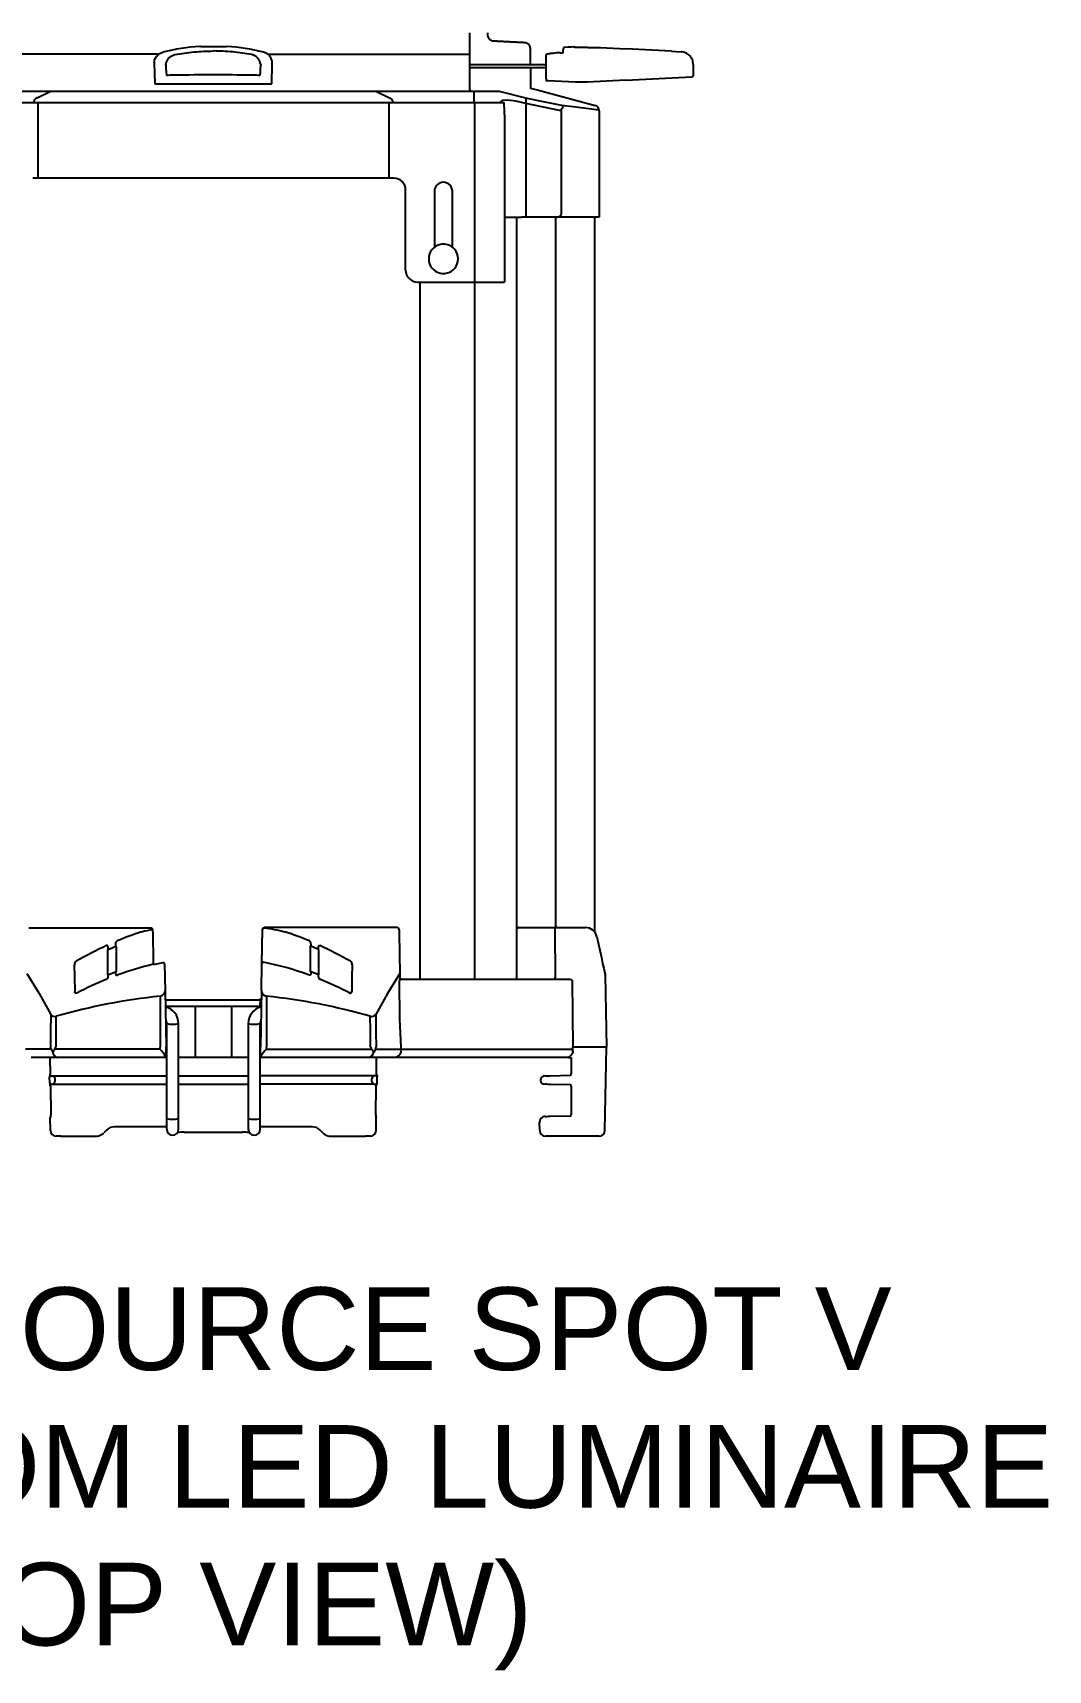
# Model space of a CAD drawing. Extents: x 5 to 346, y -5 to 215.
# Drawn here: x 116.52 to 127.27, y 106.2 to 123.55 of the extents above; entities that cross this region are included whole.
import ezdxf

# ---------------------------------------------------------------- set-up
doc = ezdxf.new("R2010")
doc.units = 0
doc.header["$LTSCALE"] = 0.5
doc.header["$MEASUREMENT"] = 0
doc.layers.get('0').update_dxf_attribs({"linetype": 'CONTINUOUS'})
doc.layers.add('RISER', color=7, linetype='CONTINUOUS')
doc.styles.add('ARIAL', font='arial.ttf')

# ---------------------------------------------------------------- blocks, each defined once
blk = doc.blocks.new('ColorSource spot V-z2550 (top)')
at = {"layer": 'RISER'}
for p, q in [((2.718, -3.961), (2.718, -3.356)), ((2.91, -3.383), (2.91, -3.356)), ((0.143, -3.501), (0.143, -3.501)), ((3.36, -3.693), (3.36, -3.524)), ((3.525, -3.693), (3.525, -3.601)), ((3.676, -3.567), (3.705, -3.57)), ((4.101, -3.513), (4.369, -3.527)), ((4.853, -3.552), (4.369, -3.527)), ((4.853, -3.552), (4.957, -3.558)), ((-0.625, -3.677), (-0.619, -3.898)), ((0.619, -3.898), (0.625, -3.686)), ((0.625, -3.683), (0.625, -3.677)), ((2.72, -3.693), (3.344, -3.693)), ((2.72, -3.723), (3.344, -3.723)), ((3.344, -3.693), (3.525, -3.693)), ((3.344, -3.723), (3.525, -3.723)), ((3.525, -3.845), (3.525, -3.693)), ((5.085, -3.693), (5.085, -3.812)), ((-2.762, -3.976), (-1.722, -3.976)), ((-1.867, -4.046), (-1.722, -3.976)), ((-1.722, -3.976), (1.754, -3.976)), ((-0.619, -3.898), (0.619, -3.898)), ((1.723, -3.976), (1.867, -4.046)), ((1.754, -3.976), (3.027, -3.976)), ((2.762, -3.976), (2.762, -4.096)), ((3.027, -3.976), (3.309, -4.046)), ((3.835, -3.88), (3.547, -3.865)), ((3.921, -3.88), (3.835, -3.88)), ((3.96, -3.88), (3.921, -3.88)), ((4.369, -3.859), (3.96, -3.88)), ((4.369, -3.859), (5.075, -3.822)), ((-2.765, -4.096), (-1.86, -4.096)), ((-1.902, -4.096), (-1.902, -4.088)), ((-1.86, -4.096), (-1.86, -4.896)), ((-1.86, -4.096), (-1.844, -4.096)), ((-1.844, -4.096), (0, -4.096)), ((0, -4.096), (1.845, -4.096)), ((1.845, -4.096), (1.861, -4.096)), ((1.861, -4.096), (1.861, -4.896)), ((1.861, -4.096), (2.766, -4.096)), ((1.902, -4.088), (1.902, -4.096)), ((2.766, -4.096), (2.766, -5.996)), ((2.766, -4.096), (3.079, -4.096)), ((3.038, -4.096), (3.038, -4.09)), ((3.079, -4.096), (3.081, -4.096)), ((3.312, -4.104), (3.312, -5.31)), ((3.667, -4.178), (3.312, -4.104)), ((3.084, -4.221), (3.084, -5.996)), ((3.684, -4.178), (3.667, -4.178)), ((3.684, -4.178), (3.684, -5.28)), ((4.089, -4.184), (4.089, -5.31)), ((4.089, -4.184), (4.089, -5.31)), ((-1.86, -4.896), (-1.912, -4.896)), ((-1.844, -4.896), (-1.86, -4.896)), ((0, -4.896), (-1.844, -4.896)), ((1.845, -4.896), (0, -4.896)), ((1.861, -4.896), (1.845, -4.896)), ((1.913, -4.896), (1.861, -4.896)), ((2.038, -5.871), (2.038, -5.021)), ((2.343, -5.035), (2.343, -5.627)), ((2.533, -5.627), (2.533, -5.035)), ((3.08, -5.31), (3.214, -5.31)), ((3.214, -5.31), (3.266, -5.31)), ((3.214, -5.31), (3.214, -13.381)), ((3.308, -5.31), (3.266, -5.31)), ((3.646, -5.31), (3.308, -5.31)), ((3.626, -5.31), (3.626, -12.834)), ((4.089, -5.31), (3.646, -5.31)), ((4.042, -12.884), (4.042, -5.31)), ((2.163, -5.996), (3.084, -5.996)), ((2.187, -5.996), (2.187, -13.381)), ((2.768, -5.996), (2.768, -13.381)), ((1.946, -12.834), (0.538, -12.834)), ((3.233, -12.834), (3.263, -12.834)), ((3.263, -12.834), (3.942, -12.834)), ((-0.658, -12.842), (-1.954, -12.842)), ((-0.654, -12.842), (-0.658, -12.842)), ((-0.641, -12.889), (-0.641, -12.902)), ((-0.641, -12.902), (-0.636, -13.186)), ((0.515, -13.221), (0.522, -12.852)), ((0.537, -12.841), (0.538, -12.841)), ((1.969, -12.889), (1.977, -13.328)), ((3.617, -12.849), (3.621, -13.366)), ((4.064, -12.933), (4.112, -13.151)), ((-1.117, -13.333), (-1.117, -13.072)), ((-1.027, -13.038), (-1.027, -13.299)), ((1.027, -13.038), (1.027, -13.299)), ((1.117, -13.333), (1.117, -13.072)), ((-1.118, -13.333), (-1.027, -13.299)), ((-1.019, -13.339), (-1.01, -13.335)), ((-0.636, -13.186), (-0.635, -13.229)), ((-0.533, -13.209), (-0.635, -13.229)), ((-0.635, -13.229), (-0.635, -13.229)), ((-0.533, -13.207), (-0.533, -13.207)), ((-0.515, -13.221), (-0.511, -13.5)), ((0.51, -13.5), (0.515, -13.221)), ((0.532, -13.2), (0.531, -13.2)), ((1.018, -13.339), (1.01, -13.335)), ((1.118, -13.333), (1.027, -13.299)), ((1.977, -13.328), (1.978, -13.378)), ((4.152, -13.337), (4.165, -14.099)), ((-0.511, -13.5), (-0.5, -14.099)), ((0.51, -13.5), (0.5, -14.099)), ((1.977, -13.803), (1.972, -13.396)), ((1.992, -13.381), (1.99, -13.382)), ((1.993, -13.381), (1.992, -13.381)), ((1.993, -13.381), (3.775, -13.381)), ((3.801, -13.396), (3.81, -14.099)), ((-0.564, -13.562), (-0.564, -14.099)), ((0.499, -13.602), (-0.509, -13.602)), ((-0.508, -13.666), (0.497, -13.666)), ((-0.192, -13.666), (-0.192, -14.209)), ((0.192, -13.666), (0.192, -14.209)), ((0.497, -13.666), (0.499, -13.602)), ((0.499, -13.587), (0.509, -13.587)), ((0.563, -13.562), (0.564, -14.099)), ((-0.494, -13.851), (-0.494, -14.858)), ((-0.369, -14.858), (-0.369, -13.851)), ((0.371, -13.851), (0.371, -14.858)), ((0.496, -14.858), (0.496, -13.851)), ((1.99, -14.099), (1.977, -13.803)), ((-1.718, -14.121), (-1.99, -14.121)), ((-1.647, -14.209), (-1.928, -14.209)), ((-1.732, -14.209), (-1.732, -14.214)), ((-1.732, -14.214), (-1.729, -14.388)), ((-0.564, -14.121), (-1.678, -14.121)), ((-0.502, -14.209), (-1.647, -14.209)), ((-0.564, -14.121), (-0.564, -14.099)), ((-0.502, -14.205), (-0.5, -14.099)), ((-0.502, -14.205), (-0.502, -14.209)), ((-0.494, -14.209), (-0.502, -14.209)), ((-0.273, -14.209), (-0.369, -14.209)), ((-0.258, -14.209), (-0.273, -14.209)), ((-0.252, -14.209), (-0.258, -14.209)), ((-0.192, -14.209), (-0.252, -14.209)), ((0.192, -14.209), (-0.192, -14.209)), ((0.252, -14.209), (0.192, -14.209)), ((0.258, -14.209), (0.252, -14.209)), ((0.273, -14.209), (0.258, -14.209)), ((0.371, -14.209), (0.273, -14.209)), ((0.502, -14.209), (0.496, -14.209)), ((0.502, -14.205), (0.5, -14.099)), ((0.502, -14.209), (0.502, -14.205)), ((1.647, -14.209), (0.502, -14.209)), ((0.564, -14.121), (0.564, -14.099)), ((0.564, -14.121), (1.678, -14.121)), ((1.928, -14.209), (1.647, -14.209)), ((1.718, -14.121), (1.99, -14.121)), ((1.728, -14.388), (1.731, -14.214)), ((1.731, -14.214), (1.732, -14.209)), ((3.703, -14.209), (1.928, -14.209)), ((1.99, -14.121), (1.99, -14.099)), ((1.99, -14.121), (1.99, -14.099)), ((1.99, -14.121), (3.806, -14.121)), ((1.99, -14.126), (1.99, -14.121)), ((3.763, -14.209), (3.703, -14.209)), ((3.763, -14.209), (3.785, -14.209)), ((3.785, -14.209), (3.79, -14.214)), ((3.79, -14.214), (3.79, -14.383)), ((3.809, -14.151), (3.81, -14.099)), ((3.809, -14.151), (3.809, -14.162)), ((4.115, -14.099), (3.81, -14.099)), ((4.165, -14.099), (4.115, -14.099)), ((4.149, -14.985), (4.165, -14.099)), ((3.785, -14.399), (3.79, -14.394)), ((3.79, -14.394), (3.79, -14.383)), ((-1.734, -14.418), (-1.734, -14.416)), ((-1.733, -14.48), (-1.734, -14.418)), ((-1.733, -14.482), (-1.733, -14.48)), ((-1.726, -14.51), (-1.721, -14.818)), ((-1.703, -14.404), (-0.494, -14.404)), ((-1.702, -14.494), (-0.494, -14.494)), ((-0.369, -14.404), (0.371, -14.404)), ((-0.369, -14.494), (0.371, -14.494)), ((1.706, -14.404), (0.496, -14.404)), ((1.704, -14.494), (0.496, -14.494)), ((1.721, -14.818), (1.726, -14.51)), ((1.735, -14.48), (1.736, -14.418)), ((1.735, -14.482), (1.735, -14.48)), ((1.736, -14.418), (1.736, -14.416)), ((3.568, -14.403), (3.785, -14.399)), ((3.785, -14.499), (3.568, -14.495)), ((3.79, -14.504), (3.785, -14.499)), ((3.79, -14.515), (3.79, -14.504)), ((3.79, -14.515), (3.79, -14.813)), ((-1.727, -14.848), (-1.727, -14.846)), ((-1.724, -14.985), (-1.727, -14.848)), ((-0.494, -14.858), (-0.494, -14.971)), ((-0.369, -14.971), (-0.369, -14.858)), ((0.371, -14.858), (0.371, -14.971)), ((0.496, -14.971), (0.496, -14.858)), ((1.724, -14.985), (1.726, -14.848)), ((1.726, -14.846), (1.726, -14.848)), ((3.458, -14.985), (3.457, -14.895)), ((3.568, -14.833), (3.785, -14.829)), ((3.785, -14.829), (3.79, -14.824)), ((3.79, -14.824), (3.79, -14.813)), ((-1.615, -15.044), (-1.664, -15.044)), ((-1.615, -15.044), (-1.246, -15.044)), ((-1.132, -14.979), (-1.161, -15.009)), ((-0.494, -14.944), (-1.047, -14.944)), ((-0.309, -15.002), (0.311, -15.002)), ((1.047, -14.944), (0.496, -14.944)), ((1.161, -15.009), (1.132, -14.979)), ((1.246, -15.044), (1.614, -15.044)), ((1.664, -15.044), (1.614, -15.044)), ((3.568, -15.044), (3.518, -15.044)), ((3.641, -15.044), (3.568, -15.044)), ((3.785, -15.044), (3.641, -15.044)), ((4.071, -15.044), (3.785, -15.044)), ((4.089, -15.044), (4.071, -15.044)), ((4.149, -14.989), (4.149, -14.985))]:
    blk.add_line(p, q, dxfattribs=at)
at = {"layer": 'RISER', "flags": 128}
for points in [[(3.705, -3.57), (3.707, -3.544), (3.709, -3.528), (3.709, -3.521)], [(3.817, -3.506), (3.794, -3.508), (3.761, -3.509), (3.719, -3.512)], [(3.36, -3.723), (3.36, -3.942), (3.446, -3.965), (4.044, -4.126)], [(3.371, -3.945), (3.446, -3.965), (4.044, -4.126)], [(3.525, -3.854), (3.525, -3.854), (3.525, -3.854)], [(3.547, -3.865), (3.54, -3.864), (3.536, -3.864), (3.534, -3.864)], [(1.867, -4.046), (1.891, -4.064), (1.898, -4.074), (1.902, -4.087), (1.902, -4.088)], [(3.312, -4.104), (3.207, -4.082), (3.118, -4.071), (3.059, -4.074), (3.038, -4.09)], [(3.309, -4.046), (3.423, -4.069), (3.688, -4.124)], [(3.688, -4.124), (3.812, -4.136), (4.087, -4.171)], [(3.608, -12.834), (3.61, -12.834), (3.611, -12.835), (3.613, -12.837), (3.614, -12.838), (3.615, -12.841), (3.616, -12.843), (3.617, -12.846), (3.617, -12.849)], [(-1.034, -13.005), (-1.034, -13.022), (-1.034, -13.025)], [(-0.642, -12.859), (-0.642, -12.87), (-0.641, -12.889)], [(0.522, -12.852), (0.522, -12.852), (0.522, -12.851)], [(1.034, -13.005), (1.034, -13.022), (1.034, -13.025)], [(1.969, -12.859), (1.969, -12.864), (1.969, -12.889)], [(-1.114, -13.04), (-1.116, -13.03), (-1.119, -13.026), (-1.122, -13.024), (-1.124, -13.023), (-1.127, -13.023), (-1.13, -13.024)], [(-1.117, -13.072), (-1.116, -13.067), (-1.116, -13.066)], [(-1.116, -13.066), (-1.071, -13.047), (-1.03, -13.029)], [(-1.114, -13.059), (-1.114, -13.043), (-1.114, -13.04)], [(1.116, -13.066), (1.071, -13.047), (1.03, -13.029)], [(1.114, -13.04), (1.116, -13.03), (1.119, -13.026), (1.121, -13.024), (1.124, -13.023), (1.127, -13.023), (1.129, -13.024)], [(1.114, -13.059), (1.114, -13.043), (1.114, -13.04)], [(1.117, -13.072), (1.116, -13.067), (1.116, -13.066)], [(4.112, -13.151), (4.125, -13.213), (4.136, -13.265), (4.144, -13.303), (4.15, -13.326), (4.151, -13.334)], [(-1.976, -13.32), (-1.846, -13.532), (-1.721, -13.754)], [(-1.472, -13.23), (-1.47, -13.354), (-1.467, -13.51)], [(-1.114, -13.354), (-1.114, -13.338), (-1.114, -13.335)], [(-1.034, -13.304), (-1.034, -13.32), (-1.034, -13.323)], [(-1.034, -13.323), (-1.033, -13.331), (-1.033, -13.331)], [(-1.033, -13.331), (-1.031, -13.335), (-1.029, -13.338)], [(-1.029, -13.338), (-1.027, -13.339), (-1.024, -13.339)], [(-1.024, -13.339), (-1.021, -13.339), (-1.019, -13.339)], [(0.531, -13.2), (0.529, -13.2), (0.527, -13.2), (0.525, -13.202), (0.52, -13.206), (0.516, -13.214), (0.516, -13.217), (0.515, -13.218), (0.515, -13.22), (0.515, -13.22), (0.515, -13.221), (0.515, -13.221), (0.515, -13.221), (0.515, -13.221)], [(1.024, -13.339), (1.021, -13.339), (1.018, -13.339)], [(1.028, -13.338), (1.026, -13.339), (1.024, -13.339)], [(1.033, -13.331), (1.031, -13.335), (1.028, -13.338)], [(1.034, -13.323), (1.033, -13.331), (1.033, -13.331)], [(1.034, -13.304), (1.034, -13.32), (1.034, -13.323)], [(1.114, -13.354), (1.114, -13.338), (1.114, -13.335)], [(1.472, -13.23), (1.469, -13.354), (1.467, -13.51)], [(1.976, -13.32), (1.846, -13.532), (1.721, -13.754)], [(-1.446, -13.528), (-1.45, -13.529), (-1.454, -13.53), (-1.458, -13.529), (-1.461, -13.526), (-1.465, -13.521), (-1.467, -13.51)], [(1.446, -13.528), (1.45, -13.529), (1.454, -13.53), (1.457, -13.529), (1.461, -13.526), (1.464, -13.521), (1.467, -13.51)], [(1.99, -13.382), (1.986, -13.384), (1.984, -13.385), (1.982, -13.386), (1.981, -13.386), (1.98, -13.386), (1.979, -13.385), (1.978, -13.383), (1.978, -13.38), (1.978, -13.378)], [(3.775, -13.381), (3.791, -13.384), (3.795, -13.387), (3.798, -13.39), (3.8, -13.392), (3.801, -13.395), (3.801, -13.396)], [(0.499, -13.602), (0.499, -13.599), (0.499, -13.596), (0.499, -13.594), (0.499, -13.591), (0.499, -13.59), (0.499, -13.588), (0.499, -13.587), (0.499, -13.587)], [(-1.721, -13.754), (-1.723, -13.94), (-1.725, -14.099)], [(-1.666, -14.099), (-1.664, -13.919), (-1.663, -13.775)], [(-0.505, -13.817), (-0.496, -13.835), (-0.494, -13.851)], [(1.666, -14.099), (1.664, -13.919), (1.663, -13.775)], [(1.721, -13.754), (1.723, -13.94), (1.724, -14.099)], [(-1.718, -14.121), (-1.715, -14.13), (-1.7, -14.152)], [(-1.678, -14.121), (-1.676, -14.113), (-1.674, -14.107), (-1.672, -14.104), (-1.67, -14.101), (-1.668, -14.1), (-1.667, -14.099), (-1.666, -14.099)], [(1.678, -14.121), (1.675, -14.113), (1.673, -14.107), (1.672, -14.104), (1.669, -14.101), (1.668, -14.1), (1.667, -14.099), (1.666, -14.099)], [(1.718, -14.121), (1.715, -14.13), (1.7, -14.152)], [(1.99, -14.127), (1.986, -14.153), (1.975, -14.178), (1.959, -14.196), (1.94, -14.207), (1.928, -14.209), (1.928, -14.209)], [(1.99, -14.121), (1.99, -14.123), (1.99, -14.125), (1.99, -14.127)], [(3.809, -14.162), (3.796, -14.183), (3.763, -14.209)], [(3.806, -14.121), (3.806, -14.121), (3.809, -14.151)], [(3.512, -14.404), (3.53, -14.404), (3.548, -14.403), (3.568, -14.403)], [(3.568, -14.495), (3.548, -14.495), (3.53, -14.494), (3.512, -14.494)], [(3.516, -14.834), (3.532, -14.834), (3.55, -14.833), (3.568, -14.833)]]:
    blk.add_lwpolyline(points, dxfattribs=at)
at = {"layer": 'RISER'}
for centre, radius, start, end in [((0, -5.747), 2.25, 93.6537, 103.7101), ((0, -5.747), 2.25, 76.2899, 86.3463), ((3.534, -3.592), 0.00906, 92.8152, 175.6376), ((0.505, -3.677), 0.12, 0, 0.1914), ((0.505, -3.683), 0.12, 359.2499, 0), ((0.505, -3.683), 0.12, 358.5, 359.2499), ((5.075, -3.812), 0.01, 273.0226, 356.4262), ((2.733, -3.961), 0.0149, 180.4639, 258.5923), ((3.535, -3.854), 0.01, 180.809, 266.8941), ((3.535, -3.854), 0.00999, 179.9496, 266.8549), ((-1.849, -4.096), 0.0533, 109.4801, 171.5815), ((1.291, -4.19), 1.793, 359.0015, 2.9979), ((3.235, -4.078), 0.0812, 341.4815, 23.3584), ((3.706, -4.175), 0.022, 91.0407, 185.6446), ((3.677, -4.151), 0.0287, 355.201, 67.967), ((4.029, -4.184), 0.06, 0.0035, 75.0036), ((4.029, -4.184), 0.06, 0.0034, 75.0037), ((1.913, -5.021), 0.125, 0, 90), ((2.438, -5.035), 0.095, 0, 180), ((2.438, -5.751), 0.156, 101.4434, 258.5566), ((2.438, -5.751), 0.156, 78.5566, 101.4434), ((2.438, -5.751), 0.156, 281.4434, 78.5566), ((2.163, -5.871), 0.125, 180, 270), ((2.438, -5.751), 0.156, 258.5566, 281.4434), ((0.538, -12.851), 0.0166, 92.4245, 182.0618), ((1.945, -12.87), 0.036, 70.9143, 89.3691), ((3.233, -12.849), 0.015, 90, 179), ((3.942, -12.959), 0.125, 12.23, 90), ((-1.004, -13.002), 0.0306, 120.3589, 185.1109), ((0.162, -15.812), 3.073, 107.4442, 112.6162), ((-0.444, -14), 1.162, 99.8371, 105.7282), ((-0.659, -12.859), 0.0176, 359.0219, 73.8022), ((0.535, -12.854), 0.0133, 81.2791, 172.1368), ((0.444, -14), 1.162, 74.2718, 85.3521), ((-0.163, -15.812), 3.073, 67.3838, 72.5558), ((1.004, -13.002), 0.0306, 354.8891, 59.6411), ((1.945, -12.857), 0.024, 354.4455, 59.7766), ((0.496, -16.586), 3.915, 114.5297, 119.8449), ((-1.08, -13.07), 0.0358, 162.8248, 174.2338), ((-1.064, -13.057), 0.0437, 38.5839, 46.5593), ((-1.037, -13.036), 0.00978, 352.451, 47.636), ((1.037, -13.036), 0.00978, 132.364, 187.549), ((1.064, -13.057), 0.0437, 133.4407, 141.4161), ((1.08, -13.07), 0.0358, 5.7662, 17.1752), ((-0.496, -16.586), 3.915, 60.1551, 65.4703), ((-1.424, -13.228), 0.0478, 126.5035, 182.5159), ((-1.144, -13.356), 0.0298, 299.6594, 3.5682), ((-1.122, -13.342), 0.00986, 43.1275, 72.0245), ((-1.022, -13.307), 0.0125, 149.6418, 163.2011), ((0.099, -16.334), 3.197, 103.2825, 110.2942), ((-0.53, -13.222), 0.015, 1, 101.192), ((-0.099, -16.334), 3.197, 69.7058, 78.6085), ((1.022, -13.307), 0.0125, 16.7989, 30.3582), ((1.121, -13.342), 0.00986, 107.9755, 136.8725), ((1.144, -13.356), 0.0298, 176.4318, 240.3406), ((1.424, -13.228), 0.0478, 357.4841, 53.4965), ((1.962, -13.327), 0.0153, 356.2715, 24.2693), ((4.137, -13.338), 0.015, 1, 12.23), ((0.46, -17.248), 4.18, 112.3433, 117.1295), ((-0.57, -13.502), 0.0596, 276.1743, 2.3262), ((0.571, -13.502), 0.0603, 178.3201, 263.1793), ((-0.46, -17.248), 4.18, 62.8705, 67.6567), ((2.031, -13.453), 0.0819, 120.0693, 135.6238), ((1.993, -13.366), 0.015, 181.026, 268.9877), ((1.993, -13.366), 0.015, 181, 270), ((3.603, -13.365), 0.0176, 298.6308, 356.3784), ((0.057, -19.709), 6.179, 95.7623, 106.158), ((-0.546, -13.847), 0.177, 358.6249, 77.4854), ((0.549, -13.848), 0.178, 104.0827, 181.0241), ((0.502, -13.524), 0.142, 267.9847, 272.0153), ((0.504, -13.46), 0.142, 267.9846, 272.0154), ((-0.057, -19.709), 6.179, 73.842, 84.2377), ((-1.678, -13.725), 0.0518, 213.7145, 286.714), ((-0.431, -13.528), 0.329, 259.0599, 280.9551), ((0.434, -13.528), 0.329, 259.0471, 280.9357), ((0.544, -13.848), 0.0478, 144.9202, 183.8517), ((1.678, -13.725), 0.0518, 253.286, 326.2855), ((-1.751, -14.119), 0.0327, 356.4388, 36.7253), ((-1.764, -14.082), 0.0945, 312.2147, 335.5856), ((-1.637, -14.147), 0.0633, 184.5597, 260.8394), ((-0.987, -14.498), 0.566, 31.1242, 41.7583), ((0.988, -14.499), 0.569, 138.2617, 148.8559), ((1.637, -14.147), 0.0633, 279.1606, 355.4403), ((1.764, -14.082), 0.0945, 204.4144, 227.7853), ((1.751, -14.119), 0.0327, 143.2747, 183.5612), ((-1.812, -14.395), 0.0836, 355.05, 4.9255), ((1.814, -14.395), 0.0836, 175.0745, 184.95), ((-1.719, -14.418), 0.015, 90.0056, 180.9886), ((-1.718, -14.48), 0.015, 181.0026, 270.0024), ((-1.798, -14.506), 0.0715, 356.2425, 7.7881), ((-1.724, -14.449), 0.05, 296.212, 65.3667), ((1.726, -14.449), 0.05, 114.6333, 243.788), ((1.72, -14.48), 0.015, 269.9976, 358.9974), ((1.721, -14.418), 0.015, 359.0114, 89.9944), ((1.81, -14.506), 0.0836, 173.0487, 182.9219), ((3.513, -14.449), 0.0452, 90.9995, 269.0005), ((-1.804, -14.825), 0.0836, 355.0546, 4.9185), ((-0.431, -14.536), 0.328, 259.0297, 280.9703), ((0.434, -14.589), 0.276, 256.9165, 283.0835), ((1.792, -14.825), 0.0715, 174.2422, 185.7859), ((3.517, -14.894), 0.06, 91, 181.0007), ((-1.664, -14.984), 0.06, 181, 270), ((-1.246, -14.924), 0.12, 269.9426, 302.0856), ((-1.246, -14.924), 0.12, 302.0296, 315), ((-1.047, -15.064), 0.12, 90, 135), ((-0.431, -14.971), 0.0625, 180, 0), ((-0.312, -16.203), 1.201, 89.8531, 93.2319), ((0.317, -16.054), 1.052, 86.4655, 90.3221), ((0.434, -14.971), 0.0625, 180, 0), ((1.047, -15.064), 0.12, 45, 90), ((1.246, -14.924), 0.12, 225, 237.9704), ((1.246, -14.924), 0.12, 237.9135, 270.0583), ((1.664, -14.984), 0.06, 270, 359), ((3.518, -14.984), 0.06, 181, 270), ((4.089, -14.984), 0.06, 270, 359)]:
    blk.add_arc(centre, radius, start, end, dxfattribs=at)
for centre, major_axis, ratio, start_param, end_param in [((-0.385, -5.974), (-0.119, 2.29), 0.00637, 5.952606, 6.193719), ((-0.385, -3.811), (-0.12, 0), 0.048402, 4.894143, 5.830764), ((0, -3.921), (-2.25, 0), 0.052568, 4.530635, 4.894143), ((0.385, -3.811), (-0.12, 0), 0.048402, 3.594014, 4.530635), ((0.385, -5.974), (0.119, 2.29), 0.00637, 0.089466, 0.33058), ((3.646, -5.28), (0.0347, 0), 0.864489, 4.712389, 5.576635), ((3.659, -5.28), (0.0181, 0.0272), 0.700214, 4.442063, 5.148613), ((-1.719, -14.411), (0.0112, 0.0137), 0.717761, 1.529757, 2.438481), ((-1.718, -14.487), (-0.0117, 0.0133), 0.717763, 0.703088, 1.612002), ((-1.615, -14.403), (0.104, 0), 0.017455, 3.141897, 3.700741), ((-1.615, -14.495), (0.103, 0), 0.017455, 2.576577, 3.141897), ((-1.712, -14.841), (0.0112, 0.0137), 0.717761, 1.528887, 2.438481), ((1.711, -14.841), (-0.0112, 0.0137), 0.717761, 3.844704, 4.754298)]:
    blk.add_ellipse(centre, major_axis=major_axis, ratio=ratio, start_param=start_param, end_param=end_param, dxfattribs=at)
at = {"layer": 'RISER', "extrusion": (0, 0, -1)}
for centre, major_axis, ratio, start_param, end_param in [((1.617, -14.495), (-0.103, 0), 0.017455, 2.576577, 3.141897), ((1.617, -14.403), (-0.104, 0), 0.017455, 3.141897, 3.700741), ((1.72, -14.487), (0.0117, 0.0133), 0.717763, 0.703088, 1.612002), ((1.722, -14.411), (-0.0112, 0.0137), 0.717761, 1.529757, 2.438481)]:
    blk.add_ellipse(centre, major_axis=major_axis, ratio=ratio, start_param=start_param, end_param=end_param, dxfattribs=at)
at = {"layer": 'RISER'}
for points, knots in [([(2.969, -3.445), (2.962, -3.444), (2.948, -3.442), (2.93, -3.43), (2.917, -3.414), (2.911, -3.397), (2.91, -3.387), (2.91, -3.383)], [0, 0, 0, 0, 0.222101, 0.444199, 0.666298, 0.888389, 1, 1, 1, 1]), ([(3.36, -3.524), (3.359, -3.517), (3.358, -3.503), (3.347, -3.485), (3.331, -3.471), (3.315, -3.464), (3.305, -3.463), (3.301, -3.462)], [0, 0, 0, 0, 0.222089, 0.444178, 0.666268, 0.888362, 1, 1, 1, 1]), ([(-0.625, -3.677), (-0.624, -3.664), (-0.621, -3.637), (-0.6, -3.601), (-0.57, -3.574), (-0.545, -3.565), (-0.533, -3.561)], [0, 0, 0, 0, 0.253584, 0.507165, 0.760847, 1, 1, 1, 1]), ([(-0.405, -3.587), (-0.338, -3.576), (-0.204, -3.554), (-0.068, -3.551), (0, -3.549)], [0, 0, 0, 0, 0.496376, 1, 1, 1, 1]), ([(0.143, -3.501), (0.142, -3.502), (0.139, -3.504), (0.114, -3.504), (0.078, -3.504), (0.033, -3.504), (-0.016, -3.504), (-0.063, -3.504), (-0.103, -3.504), (-0.132, -3.504), (-0.142, -3.503), (-0.143, -3.502), (-0.143, -3.501)], [0, 0, 0, 0, 0.106547, 0.213092, 0.319763, 0.426916, 0.534499, 0.642267, 0.74996, 0.857311, 0.964156, 1, 1, 1, 1]), ([(0.405, -3.587), (0.338, -3.576), (0.204, -3.554), (0.068, -3.551), (0, -3.549)], [0, 0, 0, 0, 0.496376, 1, 1, 1, 1]), ([(0.625, -3.677), (0.624, -3.664), (0.621, -3.637), (0.6, -3.601), (0.57, -3.574), (0.546, -3.565), (0.533, -3.561)], [0, 0, 0, 0, 0.253584, 0.507165, 0.760847, 1, 1, 1, 1]), ([(3.676, -3.567), (3.669, -3.567), (3.636, -3.57), (3.588, -3.574), (3.548, -3.581), (3.534, -3.583)], [0, 0, 0, 0, 0.139684, 0.698664, 1, 1, 1, 1]), ([(3.719, -3.512), (3.717, -3.512), (3.715, -3.512), (3.712, -3.514), (3.71, -3.517), (3.709, -3.519), (3.709, -3.52), (3.709, -3.521)], [0, 0, 0, 0, 0.235927, 0.471835, 0.707759, 0.925417, 1, 1, 1, 1]), ([(3.817, -3.506), (3.82, -3.506), (3.823, -3.506), (3.833, -3.507), (3.835, -3.507)], [0, 0, 0, 0, 0.791812, 1, 1, 1, 1]), ([(3.835, -3.507), (3.844, -3.507), (3.863, -3.508), (3.905, -3.509), (3.939, -3.51), (3.957, -3.51), (3.96, -3.51)], [0, 0, 0, 0, 0.315106, 0.632943, 0.949791, 1, 1, 1, 1]), ([(3.835, -3.507), (3.835, -3.507), (3.835, -3.507), (3.835, -3.507), (3.835, -3.507), (3.835, -3.507), (3.835, -3.507)], [0, 0, 0, 0, 0.344546, 0.691935, 0.85964, 1, 1, 1, 1]), ([(3.96, -3.51), (3.976, -3.511), (4.008, -3.512), (4.051, -3.513), (4.083, -3.513), (4.101, -3.513), (4.101, -3.513), (4.101, -3.513)], [0, 0, 0, 0, 0.213189, 0.426374, 0.63981, 0.854211, 1, 1, 1, 1]), ([(5.085, -3.693), (5.083, -3.676), (5.08, -3.642), (5.05, -3.597), (5.007, -3.566), (4.973, -3.56), (4.957, -3.558)], [0, 0, 0, 0, 0.240773, 0.5, 0.759226, 1, 1, 1, 1])]:
    blk.add_open_spline(points, degree=3, knots=knots, dxfattribs=at)
for points, degree in [([(3.301, -3.462), (2.969, -3.445)], 1), ([(-2.719, -3.578), (-0.575, -3.58)], 1), ([(-0.5, -3.684), (-0.497, -3.674), (-0.492, -3.652), (-0.473, -3.625), (-0.448, -3.602), (-0.428, -3.594), (-0.418, -3.59)], 3), ([(-0.418, -3.59), (-0.405, -3.587)], 1), ([(0.418, -3.59), (0.405, -3.587)], 1), ([(0.5, -3.684), (0.497, -3.674), (0.492, -3.652), (0.473, -3.625), (0.448, -3.602), (0.428, -3.594), (0.418, -3.59)], 3), ([(0.533, -3.561), (0.533, -3.561)], 1), ([(0.576, -3.581), (2.718, -3.582)], 1), ([(3.525, -3.601), (3.525, -3.592)], 1), ([(3.719, -3.512), (3.719, -3.512)], 1), ([(3.817, -3.506), (3.817, -3.506)], 1), ([(-0.5, -3.684), (-0.502, -3.693)], 1), ([(-0.493, -3.808), (-0.493, -3.808)], 1), ([(0.493, -3.808), (0.493, -3.808)], 1), ([(0.5, -3.684), (0.502, -3.693)], 1), ([(3.525, -3.845), (3.525, -3.854)], 1)]:
    blk.add_open_spline(points, degree=degree, dxfattribs=at)
at = {"layer": 'RISER', "color": 1, "insert": (-0.012, -16.645), "char_height": 0.875, "width": 20.15864, "attachment_point": 2, "style": 'ARIAL'}
blk.add_mtext('COLORSOURCE SPOT V\\P15%%D-30%%D ZOOM LED LUMINAIRE\\P(TOP VIEW)', dxfattribs=at)

msp = doc.modelspace()

# ---------------------------------------------------------------- block references
msp.add_blockref('ColorSource spot V-z2550 (top)', (118.429, 126.901))

doc.saveas('drawing.dxf')
